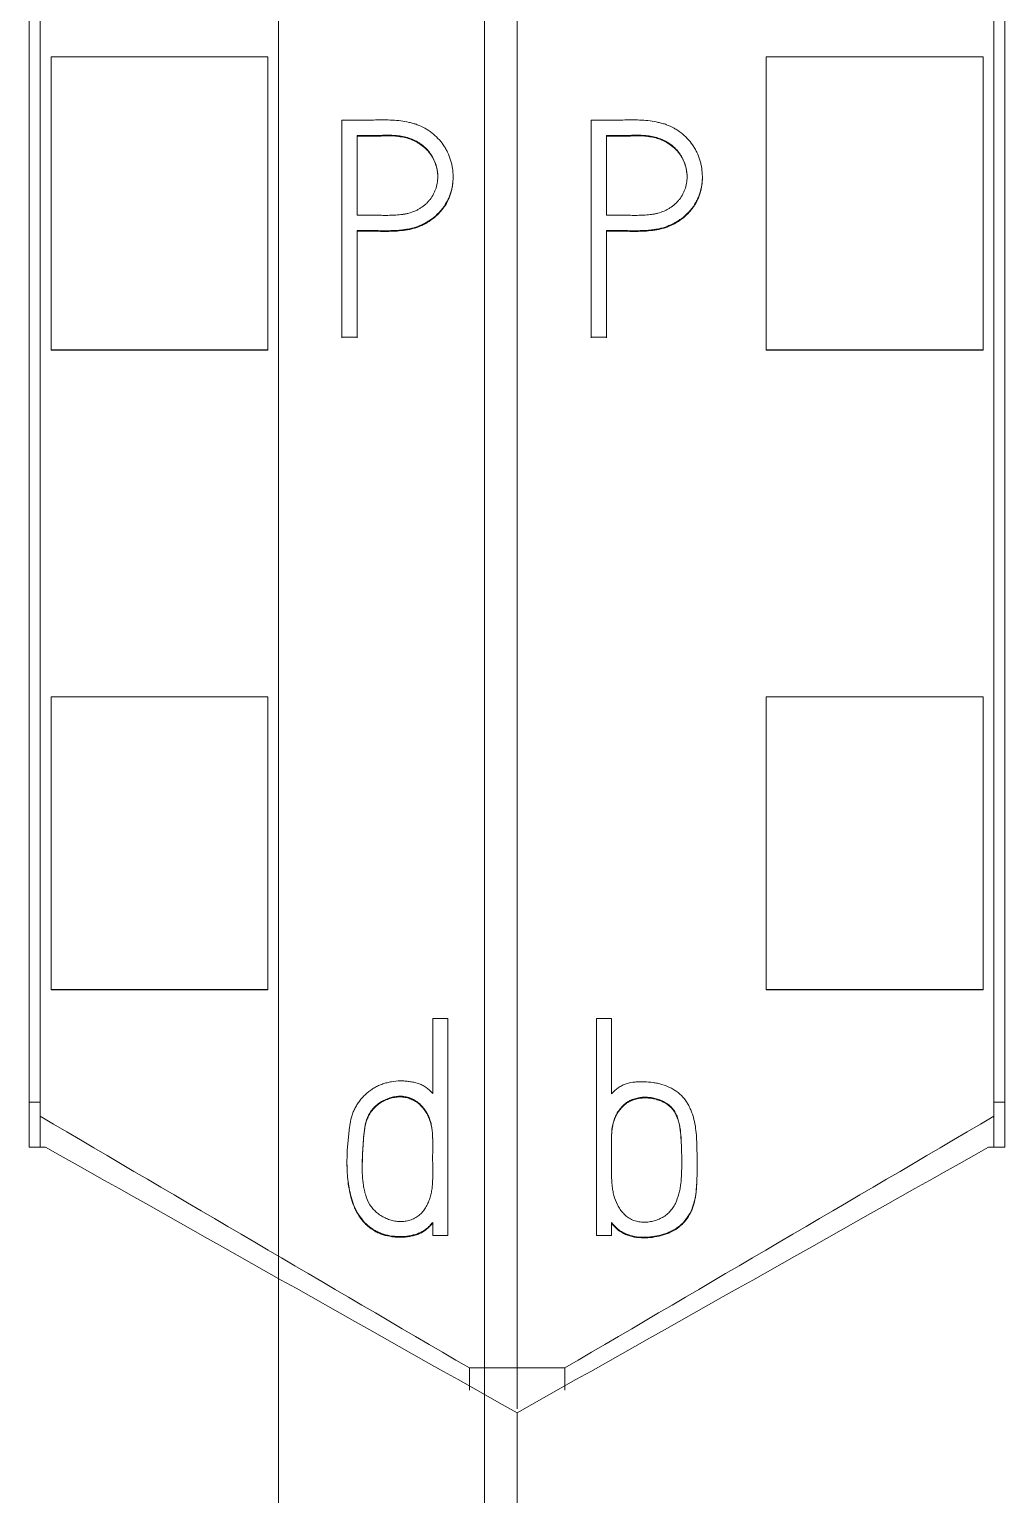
# Model space of a CAD drawing. Header units: millimetres. Extents: x 4137 to 6698, y 1400 to 3585.
# Drawn here: x 5315.75 to 5324.75, y 3245.87 to 3259.39 of the extents above; entities that cross this region are included whole.
import ezdxf

# ---------------------------------------------------------------- set-up
doc = ezdxf.new("R2010")
doc.units = ezdxf.units.MM
doc.layers.add('000-PI-Oprema', color=30, linetype='Continuous', lineweight=5)

msp = doc.modelspace()

# ---------------------------------------------------------------- linework, layer by layer
at = {"layer": '000-PI-Oprema', "color": 0, "linetype": 'ByBlock', "lineweight": 0}
for p, q in [((5320.248, 3360.459), (5320.248, 3247.041)), ((5320.248, 3360.459), (5320.248, 3247.041)), ((5315.848, 3249.363), (5315.848, 3358.178)), ((5324.648, 3358.178), (5324.648, 3249.363)), ((5318.048, 3293.528), (5318.048, 3229.573)), ((5319.948, 3293.528), (5319.948, 3229.573)), ((5315.948, 3256.433), (5315.948, 3259.134)), ((5315.948, 3259.134), (5317.948, 3259.134)), ((5317.948, 3256.433), (5317.948, 3259.134)), ((5322.548, 3256.433), (5322.548, 3259.134)), ((5324.548, 3259.134), (5322.548, 3259.134)), ((5324.548, 3256.433), (5324.548, 3259.134)), ((5318.632, 3258.551), (5318.632, 3256.549)), ((5320.932, 3258.551), (5320.932, 3256.549)), ((5318.773, 3257.673), (5318.773, 3258.409)), ((5321.073, 3257.673), (5321.073, 3258.409)), ((5319.658, 3258.022), (5319.658, 3258.028)), ((5321.958, 3258.022), (5321.958, 3258.028)), ((5318.773, 3256.549), (5318.773, 3257.532)), ((5321.073, 3256.549), (5321.073, 3257.532)), ((5318.632, 3256.549), (5318.773, 3256.549)), ((5318.632, 3256.549), (5318.632, 3256.543)), ((5318.773, 3256.549), (5318.773, 3256.543)), ((5320.932, 3256.549), (5321.073, 3256.549)), ((5320.932, 3256.549), (5320.932, 3256.543)), ((5321.073, 3256.549), (5321.073, 3256.543)), ((5315.948, 3256.428), (5315.948, 3256.433)), ((5315.948, 3256.433), (5317.948, 3256.433)), ((5315.948, 3256.428), (5317.948, 3256.428)), ((5317.948, 3256.428), (5317.948, 3256.433)), ((5322.548, 3256.428), (5322.548, 3256.433)), ((5324.548, 3256.433), (5322.548, 3256.433)), ((5324.548, 3256.428), (5322.548, 3256.428)), ((5324.548, 3256.428), (5324.548, 3256.433)), ((5315.948, 3250.531), (5315.948, 3253.232)), ((5315.948, 3253.232), (5317.948, 3253.232)), ((5317.948, 3250.531), (5317.948, 3253.232)), ((5322.548, 3250.531), (5322.548, 3253.232)), ((5324.548, 3253.232), (5322.548, 3253.232)), ((5324.548, 3250.531), (5324.548, 3253.232)), ((5315.948, 3250.528), (5315.948, 3250.531)), ((5315.948, 3250.531), (5317.948, 3250.531)), ((5315.948, 3250.528), (5317.948, 3250.528)), ((5317.948, 3250.528), (5317.948, 3250.531)), ((5322.548, 3250.528), (5322.548, 3250.531)), ((5324.548, 3250.531), (5322.548, 3250.531)), ((5324.548, 3250.528), (5322.548, 3250.528)), ((5324.548, 3250.528), (5324.548, 3250.531)), ((5319.47, 3250.264), (5319.47, 3249.572)), ((5319.611, 3250.264), (5319.47, 3250.264)), ((5319.611, 3248.264), (5319.611, 3250.264)), ((5320.981, 3248.264), (5320.981, 3250.264)), ((5320.981, 3250.264), (5321.119, 3250.264)), ((5321.119, 3250.264), (5321.119, 3249.569)), ((5315.748, 3249.492), (5315.848, 3249.492)), ((5324.748, 3249.492), (5324.648, 3249.492)), ((5315.848, 3249.078), (5315.848, 3249.363)), ((5324.648, 3249.363), (5324.648, 3249.078)), ((5315.748, 3249.078), (5315.898, 3249.078)), ((5324.598, 3249.078), (5324.748, 3249.078)), ((5318.679, 3248.941), (5318.679, 3248.931)), ((5321.909, 3248.889), (5321.909, 3248.895)), ((5319.47, 3248.383), (5319.47, 3248.264)), ((5321.119, 3248.383), (5321.119, 3248.264)), ((5319.47, 3248.264), (5319.611, 3248.264)), ((5321.119, 3248.264), (5320.981, 3248.264)), ((5319.808, 3247.041), (5319.808, 3246.837)), ((5320.248, 3247.041), (5319.808, 3247.041)), ((5320.248, 3247.041), (5320.248, 3246.664)), ((5320.248, 3247.041), (5320.248, 3246.671)), ((5320.688, 3247.041), (5320.248, 3247.041)), ((5320.688, 3246.837), (5320.688, 3247.041))]:
    msp.add_line(p, q, dxfattribs=at)
for points, knots in [([(5315.748, 3249.078), (5315.748, 3252.418), (5315.748, 3260.383), (5315.748, 3273.023), (5315.748, 3288.509), (5315.748, 3302.803), (5315.748, 3317.013), (5315.748, 3331.58), (5315.748, 3345.75), (5315.748, 3355.32), (5315.748, 3358.364)], [0, 0, 0, 0, 0.091483, 0.21812, 0.346206, 0.515858, 0.610111, 0.736264, 0.916066, 1, 1, 1, 1]), ([(5324.748, 3358.364), (5324.748, 3355.32), (5324.748, 3345.75), (5324.748, 3331.58), (5324.748, 3317.013), (5324.748, 3302.803), (5324.748, 3288.509), (5324.748, 3273.023), (5324.748, 3260.383), (5324.748, 3252.418), (5324.748, 3249.078)], [0, 0, 0, 0, 0.083934, 0.263736, 0.389889, 0.484142, 0.653794, 0.78188, 0.908517, 1, 1, 1, 1]), ([(5318.773, 3257.532), (5318.825, 3257.532), (5318.877, 3257.532), (5318.98, 3257.531), (5319.032, 3257.53), (5319.109, 3257.532), (5319.135, 3257.533), (5319.174, 3257.536), (5319.187, 3257.538), (5319.212, 3257.541), (5319.225, 3257.543), (5319.263, 3257.55), (5319.289, 3257.556), (5319.338, 3257.572), (5319.362, 3257.582), (5319.397, 3257.599), (5319.408, 3257.605), (5319.43, 3257.619), (5319.441, 3257.626), (5319.473, 3257.648), (5319.493, 3257.664), (5319.521, 3257.691), (5319.53, 3257.7), (5319.548, 3257.719), (5319.556, 3257.729), (5319.579, 3257.76), (5319.593, 3257.782), (5319.611, 3257.816), (5319.616, 3257.828), (5319.626, 3257.852), (5319.631, 3257.864), (5319.643, 3257.901), (5319.649, 3257.926), (5319.654, 3257.965), (5319.656, 3257.978), (5319.658, 3258.004), (5319.658, 3258.017), (5319.658, 3258.056), (5319.656, 3258.081), (5319.65, 3258.12), (5319.648, 3258.132), (5319.642, 3258.158), (5319.639, 3258.17), (5319.627, 3258.207), (5319.618, 3258.231), (5319.601, 3258.266), (5319.595, 3258.278), (5319.582, 3258.3), (5319.575, 3258.311), (5319.553, 3258.343), (5319.536, 3258.363), (5319.501, 3258.4), (5319.482, 3258.418), (5319.451, 3258.442), (5319.44, 3258.449), (5319.419, 3258.464), (5319.408, 3258.47), (5319.374, 3258.489), (5319.35, 3258.5), (5319.314, 3258.513), (5319.301, 3258.517), (5319.276, 3258.524), (5319.264, 3258.527), (5319.201, 3258.542), (5319.15, 3258.547), (5319.072, 3258.552), (5319.046, 3258.552), (5318.995, 3258.553), (5318.943, 3258.552), (5318.891, 3258.551), (5318.839, 3258.55), (5318.762, 3258.55), (5318.684, 3258.551), (5318.632, 3258.551)], [0, 0, 0, 0, 0.0625, 0.0625, 0.125, 0.125, 0.15625, 0.15625, 0.171875, 0.171875, 0.1875, 0.1875, 0.21875, 0.21875, 0.25, 0.25, 0.265625, 0.265625, 0.28125, 0.28125, 0.3125, 0.3125, 0.328125, 0.328125, 0.34375, 0.34375, 0.375, 0.375, 0.390625, 0.390625, 0.40625, 0.40625, 0.4375, 0.4375, 0.453125, 0.453125, 0.46875, 0.46875, 0.5, 0.5, 0.515625, 0.515625, 0.53125, 0.53125, 0.5625, 0.5625, 0.578125, 0.578125, 0.59375, 0.59375, 0.625, 0.625, 0.65625, 0.65625, 0.671875, 0.671875, 0.6875, 0.6875, 0.71875, 0.71875, 0.734375, 0.734375, 0.75, 0.75, 0.8125, 0.8125, 0.84375, 0.84375, 0.875, 0.90625, 0.90625, 0.9375, 1, 1, 1, 1]), ([(5321.073, 3257.532), (5321.125, 3257.532), (5321.177, 3257.532), (5321.28, 3257.531), (5321.332, 3257.53), (5321.409, 3257.532), (5321.435, 3257.533), (5321.474, 3257.536), (5321.487, 3257.538), (5321.512, 3257.541), (5321.525, 3257.543), (5321.563, 3257.55), (5321.589, 3257.556), (5321.638, 3257.572), (5321.662, 3257.582), (5321.697, 3257.599), (5321.708, 3257.605), (5321.73, 3257.619), (5321.741, 3257.626), (5321.773, 3257.648), (5321.793, 3257.664), (5321.821, 3257.691), (5321.83, 3257.7), (5321.848, 3257.719), (5321.856, 3257.729), (5321.879, 3257.76), (5321.893, 3257.782), (5321.911, 3257.816), (5321.916, 3257.828), (5321.926, 3257.852), (5321.931, 3257.864), (5321.943, 3257.901), (5321.949, 3257.926), (5321.954, 3257.965), (5321.956, 3257.978), (5321.958, 3258.004), (5321.958, 3258.017), (5321.958, 3258.056), (5321.956, 3258.081), (5321.95, 3258.12), (5321.948, 3258.132), (5321.942, 3258.158), (5321.939, 3258.17), (5321.927, 3258.207), (5321.918, 3258.231), (5321.901, 3258.266), (5321.895, 3258.278), (5321.882, 3258.3), (5321.875, 3258.311), (5321.853, 3258.343), (5321.836, 3258.363), (5321.801, 3258.4), (5321.782, 3258.418), (5321.751, 3258.442), (5321.74, 3258.449), (5321.719, 3258.464), (5321.708, 3258.47), (5321.674, 3258.489), (5321.65, 3258.5), (5321.614, 3258.513), (5321.601, 3258.517), (5321.576, 3258.524), (5321.564, 3258.527), (5321.501, 3258.542), (5321.45, 3258.547), (5321.372, 3258.552), (5321.346, 3258.552), (5321.295, 3258.553), (5321.243, 3258.552), (5321.191, 3258.551), (5321.139, 3258.55), (5321.062, 3258.55), (5320.984, 3258.551), (5320.932, 3258.551)], [0, 0, 0, 0, 0.0625, 0.0625, 0.125, 0.125, 0.15625, 0.15625, 0.171875, 0.171875, 0.1875, 0.1875, 0.21875, 0.21875, 0.25, 0.25, 0.265625, 0.265625, 0.28125, 0.28125, 0.3125, 0.3125, 0.328125, 0.328125, 0.34375, 0.34375, 0.375, 0.375, 0.390625, 0.390625, 0.40625, 0.40625, 0.4375, 0.4375, 0.453125, 0.453125, 0.46875, 0.46875, 0.5, 0.5, 0.515625, 0.515625, 0.53125, 0.53125, 0.5625, 0.5625, 0.578125, 0.578125, 0.59375, 0.59375, 0.625, 0.625, 0.65625, 0.65625, 0.671875, 0.671875, 0.6875, 0.6875, 0.71875, 0.71875, 0.734375, 0.734375, 0.75, 0.75, 0.8125, 0.8125, 0.84375, 0.84375, 0.875, 0.90625, 0.90625, 0.9375, 1, 1, 1, 1]), ([(5318.773, 3258.409), (5318.812, 3258.41), (5318.851, 3258.409), (5318.909, 3258.409), (5318.928, 3258.409), (5318.967, 3258.41), (5318.986, 3258.41), (5319.045, 3258.411), (5319.083, 3258.412), (5319.141, 3258.408), (5319.16, 3258.406), (5319.199, 3258.4), (5319.218, 3258.395), (5319.247, 3258.387), (5319.256, 3258.383), (5319.275, 3258.376), (5319.284, 3258.373), (5319.311, 3258.36), (5319.328, 3258.351), (5319.354, 3258.335), (5319.362, 3258.329), (5319.378, 3258.317), (5319.385, 3258.311), (5319.408, 3258.291), (5319.422, 3258.277), (5319.441, 3258.254), (5319.446, 3258.246), (5319.458, 3258.23), (5319.463, 3258.221), (5319.478, 3258.195), (5319.486, 3258.177), (5319.497, 3258.149), (5319.5, 3258.14), (5319.505, 3258.121), (5319.508, 3258.111), (5319.514, 3258.082), (5319.516, 3258.062), (5319.517, 3258.032), (5319.517, 3258.022), (5319.516, 3258.002), (5319.515, 3257.992), (5319.511, 3257.963), (5319.507, 3257.943), (5319.498, 3257.915), (5319.495, 3257.906), (5319.487, 3257.888), (5319.483, 3257.878), (5319.469, 3257.852), (5319.458, 3257.835), (5319.44, 3257.812), (5319.433, 3257.804), (5319.42, 3257.79), (5319.413, 3257.782), (5319.39, 3257.762), (5319.374, 3257.751), (5319.349, 3257.735), (5319.341, 3257.73), (5319.323, 3257.72), (5319.314, 3257.716), (5319.286, 3257.704), (5319.268, 3257.698), (5319.239, 3257.69), (5319.229, 3257.688), (5319.21, 3257.684), (5319.2, 3257.682), (5319.17, 3257.678), (5319.15, 3257.676), (5319.111, 3257.674), (5319.091, 3257.673), (5319.051, 3257.672), (5319.011, 3257.672), (5318.972, 3257.673), (5318.932, 3257.673), (5318.912, 3257.673), (5318.853, 3257.673), (5318.813, 3257.673), (5318.773, 3257.673)], [0, 0, 0, 0, 0.0625, 0.0625, 0.09375, 0.09375, 0.125, 0.125, 0.1875, 0.1875, 0.21875, 0.21875, 0.25, 0.25, 0.265625, 0.265625, 0.28125, 0.28125, 0.3125, 0.3125, 0.328125, 0.328125, 0.34375, 0.34375, 0.375, 0.375, 0.390625, 0.390625, 0.40625, 0.40625, 0.4375, 0.4375, 0.453125, 0.453125, 0.46875, 0.46875, 0.5, 0.5, 0.515625, 0.515625, 0.53125, 0.53125, 0.5625, 0.5625, 0.578125, 0.578125, 0.59375, 0.59375, 0.625, 0.625, 0.640625, 0.640625, 0.65625, 0.65625, 0.6875, 0.6875, 0.703125, 0.703125, 0.71875, 0.71875, 0.75, 0.75, 0.765625, 0.765625, 0.78125, 0.78125, 0.8125, 0.8125, 0.84375, 0.84375, 0.875, 0.90625, 0.90625, 0.9375, 0.9375, 1, 1, 1, 1]), ([(5321.073, 3258.409), (5321.112, 3258.41), (5321.151, 3258.409), (5321.209, 3258.409), (5321.228, 3258.409), (5321.267, 3258.41), (5321.286, 3258.41), (5321.345, 3258.411), (5321.383, 3258.412), (5321.441, 3258.408), (5321.46, 3258.406), (5321.499, 3258.4), (5321.518, 3258.395), (5321.547, 3258.387), (5321.556, 3258.383), (5321.575, 3258.376), (5321.584, 3258.373), (5321.611, 3258.36), (5321.628, 3258.351), (5321.654, 3258.335), (5321.662, 3258.329), (5321.678, 3258.317), (5321.685, 3258.311), (5321.708, 3258.291), (5321.722, 3258.277), (5321.741, 3258.254), (5321.746, 3258.246), (5321.758, 3258.23), (5321.763, 3258.221), (5321.778, 3258.195), (5321.786, 3258.177), (5321.797, 3258.149), (5321.8, 3258.14), (5321.805, 3258.121), (5321.808, 3258.111), (5321.814, 3258.082), (5321.816, 3258.062), (5321.817, 3258.032), (5321.817, 3258.022), (5321.816, 3258.002), (5321.815, 3257.992), (5321.811, 3257.963), (5321.807, 3257.943), (5321.798, 3257.915), (5321.795, 3257.906), (5321.787, 3257.888), (5321.783, 3257.878), (5321.769, 3257.852), (5321.758, 3257.835), (5321.74, 3257.812), (5321.733, 3257.804), (5321.72, 3257.79), (5321.713, 3257.782), (5321.69, 3257.762), (5321.674, 3257.751), (5321.649, 3257.735), (5321.641, 3257.73), (5321.623, 3257.72), (5321.614, 3257.716), (5321.586, 3257.704), (5321.568, 3257.698), (5321.539, 3257.69), (5321.529, 3257.688), (5321.51, 3257.684), (5321.5, 3257.682), (5321.47, 3257.678), (5321.45, 3257.676), (5321.411, 3257.674), (5321.391, 3257.673), (5321.351, 3257.672), (5321.311, 3257.672), (5321.272, 3257.673), (5321.232, 3257.673), (5321.212, 3257.673), (5321.153, 3257.673), (5321.113, 3257.673), (5321.073, 3257.673)], [0, 0, 0, 0, 0.0625, 0.0625, 0.09375, 0.09375, 0.125, 0.125, 0.1875, 0.1875, 0.21875, 0.21875, 0.25, 0.25, 0.265625, 0.265625, 0.28125, 0.28125, 0.3125, 0.3125, 0.328125, 0.328125, 0.34375, 0.34375, 0.375, 0.375, 0.390625, 0.390625, 0.40625, 0.40625, 0.4375, 0.4375, 0.453125, 0.453125, 0.46875, 0.46875, 0.5, 0.5, 0.515625, 0.515625, 0.53125, 0.53125, 0.5625, 0.5625, 0.578125, 0.578125, 0.59375, 0.59375, 0.625, 0.625, 0.640625, 0.640625, 0.65625, 0.65625, 0.6875, 0.6875, 0.703125, 0.703125, 0.71875, 0.71875, 0.75, 0.75, 0.765625, 0.765625, 0.78125, 0.78125, 0.8125, 0.8125, 0.84375, 0.84375, 0.875, 0.90625, 0.90625, 0.9375, 0.9375, 1, 1, 1, 1]), ([(5319.517, 3258.022), (5319.517, 3258.026), (5319.517, 3258.029), (5319.517, 3258.042), (5319.516, 3258.052), (5319.514, 3258.071), (5319.512, 3258.081), (5319.507, 3258.11), (5319.502, 3258.129), (5319.492, 3258.157), (5319.488, 3258.167), (5319.48, 3258.185), (5319.466, 3258.211), (5319.45, 3258.236), (5319.431, 3258.259), (5319.425, 3258.267), (5319.411, 3258.281), (5319.404, 3258.288), (5319.382, 3258.308), (5319.366, 3258.32), (5319.341, 3258.336), (5319.333, 3258.342), (5319.315, 3258.351), (5319.307, 3258.356), (5319.28, 3258.369), (5319.261, 3258.376), (5319.224, 3258.388), (5319.204, 3258.392), (5319.165, 3258.399), (5319.146, 3258.401), (5319.087, 3258.406), (5319.048, 3258.405), (5318.989, 3258.404), (5318.969, 3258.403), (5318.93, 3258.403), (5318.911, 3258.402), (5318.852, 3258.403), (5318.813, 3258.403), (5318.773, 3258.403)], [0, 0, 0, 0, 0.009533, 0.009533, 0.040485, 0.040485, 0.071437, 0.071437, 0.133342, 0.133342, 0.164294, 0.164294, 0.195246, 0.25715, 0.25715, 0.288102, 0.288102, 0.319054, 0.319054, 0.380958, 0.380958, 0.41191, 0.41191, 0.442862, 0.442862, 0.504767, 0.504767, 0.566671, 0.566671, 0.628575, 0.628575, 0.752383, 0.752383, 0.814287, 0.814287, 0.876192, 0.876192, 1, 1, 1, 1]), ([(5321.817, 3258.022), (5321.817, 3258.026), (5321.817, 3258.029), (5321.817, 3258.042), (5321.816, 3258.052), (5321.814, 3258.071), (5321.812, 3258.081), (5321.807, 3258.11), (5321.802, 3258.129), (5321.792, 3258.157), (5321.788, 3258.167), (5321.78, 3258.185), (5321.766, 3258.211), (5321.75, 3258.236), (5321.731, 3258.259), (5321.725, 3258.267), (5321.711, 3258.281), (5321.704, 3258.288), (5321.682, 3258.308), (5321.666, 3258.32), (5321.641, 3258.336), (5321.633, 3258.342), (5321.615, 3258.351), (5321.607, 3258.356), (5321.58, 3258.369), (5321.561, 3258.376), (5321.524, 3258.388), (5321.504, 3258.392), (5321.465, 3258.399), (5321.446, 3258.401), (5321.387, 3258.406), (5321.348, 3258.405), (5321.289, 3258.404), (5321.269, 3258.403), (5321.23, 3258.403), (5321.211, 3258.402), (5321.152, 3258.403), (5321.113, 3258.403), (5321.073, 3258.403)], [0, 0, 0, 0, 0.009533, 0.009533, 0.040485, 0.040485, 0.071437, 0.071437, 0.133342, 0.133342, 0.164294, 0.164294, 0.195246, 0.25715, 0.25715, 0.288102, 0.288102, 0.319054, 0.319054, 0.380958, 0.380958, 0.41191, 0.41191, 0.442862, 0.442862, 0.504767, 0.504767, 0.566671, 0.566671, 0.628575, 0.628575, 0.752383, 0.752383, 0.814287, 0.814287, 0.876192, 0.876192, 1, 1, 1, 1]), ([(5319.658, 3258.023), (5319.658, 3257.997), (5319.657, 3257.972), (5319.651, 3257.935), (5319.648, 3257.922), (5319.643, 3257.897), (5319.639, 3257.884), (5319.627, 3257.847), (5319.617, 3257.823), (5319.594, 3257.777), (5319.58, 3257.755), (5319.557, 3257.724), (5319.548, 3257.714), (5319.531, 3257.695), (5319.522, 3257.685), (5319.494, 3257.659), (5319.474, 3257.642), (5319.442, 3257.62), (5319.431, 3257.613), (5319.409, 3257.6), (5319.397, 3257.593), (5319.363, 3257.576), (5319.339, 3257.566), (5319.302, 3257.554), (5319.289, 3257.551), (5319.264, 3257.544), (5319.251, 3257.542), (5319.188, 3257.53), (5319.136, 3257.526), (5319.033, 3257.524), (5318.981, 3257.525), (5318.877, 3257.526), (5318.825, 3257.525), (5318.773, 3257.525)], [0, 0, 0, 0, 0.065202, 0.065202, 0.098588, 0.098588, 0.131973, 0.131973, 0.198745, 0.198745, 0.265516, 0.265516, 0.298902, 0.298902, 0.332287, 0.332287, 0.399059, 0.399059, 0.432444, 0.432444, 0.46583, 0.46583, 0.532601, 0.532601, 0.565987, 0.565987, 0.599372, 0.599372, 0.732915, 0.732915, 0.866457, 0.866457, 1, 1, 1, 1]), ([(5321.958, 3258.023), (5321.958, 3257.997), (5321.957, 3257.972), (5321.951, 3257.935), (5321.948, 3257.922), (5321.943, 3257.897), (5321.939, 3257.884), (5321.927, 3257.847), (5321.917, 3257.823), (5321.894, 3257.777), (5321.88, 3257.755), (5321.857, 3257.724), (5321.848, 3257.714), (5321.831, 3257.695), (5321.822, 3257.685), (5321.794, 3257.659), (5321.774, 3257.642), (5321.742, 3257.62), (5321.731, 3257.613), (5321.709, 3257.6), (5321.697, 3257.593), (5321.663, 3257.576), (5321.639, 3257.566), (5321.602, 3257.554), (5321.589, 3257.551), (5321.564, 3257.544), (5321.551, 3257.542), (5321.488, 3257.53), (5321.436, 3257.526), (5321.333, 3257.524), (5321.281, 3257.525), (5321.177, 3257.526), (5321.125, 3257.525), (5321.073, 3257.525)], [0, 0, 0, 0, 0.065202, 0.065202, 0.098588, 0.098588, 0.131973, 0.131973, 0.198745, 0.198745, 0.265516, 0.265516, 0.298902, 0.298902, 0.332287, 0.332287, 0.399059, 0.399059, 0.432444, 0.432444, 0.46583, 0.46583, 0.532601, 0.532601, 0.565987, 0.565987, 0.599372, 0.599372, 0.732915, 0.732915, 0.866457, 0.866457, 1, 1, 1, 1]), ([(5319.47, 3249.572), (5319.451, 3249.593), (5319.432, 3249.613), (5319.404, 3249.633), (5319.398, 3249.637), (5319.386, 3249.644), (5319.38, 3249.648), (5319.361, 3249.657), (5319.348, 3249.662), (5319.322, 3249.67), (5319.309, 3249.674), (5319.282, 3249.679), (5319.268, 3249.681), (5319.24, 3249.685), (5319.227, 3249.687), (5319.199, 3249.689), (5319.186, 3249.689), (5319.144, 3249.689), (5319.117, 3249.686), (5319.076, 3249.679), (5319.062, 3249.676), (5319.035, 3249.669), (5319.022, 3249.665), (5318.996, 3249.656), (5318.983, 3249.651), (5318.958, 3249.64), (5318.946, 3249.633), (5318.921, 3249.619), (5318.91, 3249.612), (5318.887, 3249.596), (5318.865, 3249.579), (5318.845, 3249.56), (5318.826, 3249.54), (5318.816, 3249.53), (5318.799, 3249.508), (5318.79, 3249.497), (5318.775, 3249.474), (5318.767, 3249.462), (5318.754, 3249.438), (5318.747, 3249.426), (5318.736, 3249.4), (5318.731, 3249.387), (5318.718, 3249.348), (5318.711, 3249.321), (5318.705, 3249.28), (5318.703, 3249.267), (5318.7, 3249.239), (5318.699, 3249.226), (5318.696, 3249.198), (5318.695, 3249.185), (5318.691, 3249.157), (5318.69, 3249.144), (5318.687, 3249.116), (5318.686, 3249.103), (5318.683, 3249.075), (5318.682, 3249.062), (5318.681, 3249.034), (5318.68, 3249.02), (5318.68, 3248.993), (5318.679, 3248.979), (5318.679, 3248.938), (5318.679, 3248.911), (5318.681, 3248.856), (5318.682, 3248.829), (5318.688, 3248.774), (5318.691, 3248.747), (5318.7, 3248.693), (5318.705, 3248.666), (5318.725, 3248.585), (5318.744, 3248.533), (5318.783, 3248.46), (5318.798, 3248.437), (5318.831, 3248.394), (5318.85, 3248.374), (5318.882, 3248.347), (5318.893, 3248.338), (5318.916, 3248.322), (5318.927, 3248.315), (5318.951, 3248.302), (5318.963, 3248.295), (5318.989, 3248.285), (5319.002, 3248.28), (5319.041, 3248.267), (5319.068, 3248.262), (5319.123, 3248.254), (5319.15, 3248.252), (5319.192, 3248.253), (5319.206, 3248.254), (5319.233, 3248.256), (5319.247, 3248.258), (5319.274, 3248.264), (5319.287, 3248.267), (5319.314, 3248.274), (5319.327, 3248.278), (5319.353, 3248.288), (5319.365, 3248.294), (5319.389, 3248.308), (5319.4, 3248.316), (5319.422, 3248.333), (5319.432, 3248.343), (5319.452, 3248.362), (5319.461, 3248.373), (5319.47, 3248.383)], [0, 0, 0, 0, 0.03125, 0.03125, 0.039062, 0.039062, 0.046875, 0.046875, 0.0625, 0.0625, 0.078125, 0.078125, 0.09375, 0.09375, 0.109375, 0.109375, 0.125, 0.125, 0.15625, 0.15625, 0.171875, 0.171875, 0.1875, 0.1875, 0.203125, 0.203125, 0.21875, 0.21875, 0.234375, 0.234375, 0.25, 0.265625, 0.265625, 0.28125, 0.28125, 0.296875, 0.296875, 0.3125, 0.3125, 0.328125, 0.328125, 0.34375, 0.34375, 0.375, 0.375, 0.390625, 0.390625, 0.40625, 0.40625, 0.421875, 0.421875, 0.4375, 0.4375, 0.453125, 0.453125, 0.46875, 0.46875, 0.484375, 0.484375, 0.5, 0.5, 0.53125, 0.53125, 0.5625, 0.5625, 0.59375, 0.59375, 0.625, 0.625, 0.6875, 0.6875, 0.71875, 0.71875, 0.75, 0.75, 0.765625, 0.765625, 0.78125, 0.78125, 0.796875, 0.796875, 0.8125, 0.8125, 0.84375, 0.84375, 0.875, 0.875, 0.890625, 0.890625, 0.90625, 0.90625, 0.921875, 0.921875, 0.9375, 0.9375, 0.953125, 0.953125, 0.96875, 0.96875, 0.984375, 0.984375, 1, 1, 1, 1]), ([(5321.119, 3249.569), (5321.138, 3249.59), (5321.159, 3249.609), (5321.193, 3249.633), (5321.204, 3249.64), (5321.223, 3249.65), (5321.23, 3249.653), (5321.243, 3249.658), (5321.249, 3249.66), (5321.282, 3249.671), (5321.309, 3249.676), (5321.351, 3249.68), (5321.365, 3249.68), (5321.393, 3249.681), (5321.407, 3249.681), (5321.449, 3249.68), (5321.476, 3249.678), (5321.517, 3249.672), (5321.531, 3249.67), (5321.559, 3249.664), (5321.572, 3249.661), (5321.612, 3249.649), (5321.638, 3249.639), (5321.675, 3249.62), (5321.688, 3249.613), (5321.711, 3249.597), (5321.723, 3249.589), (5321.755, 3249.564), (5321.775, 3249.544), (5321.801, 3249.511), (5321.809, 3249.5), (5321.824, 3249.476), (5321.838, 3249.452), (5321.849, 3249.426), (5321.86, 3249.4), (5321.865, 3249.387), (5321.878, 3249.347), (5321.884, 3249.32), (5321.895, 3249.265), (5321.898, 3249.238), (5321.904, 3249.182), (5321.905, 3249.154), (5321.907, 3249.099), (5321.908, 3249.071), (5321.909, 3249.015), (5321.909, 3248.987), (5321.91, 3248.903), (5321.91, 3248.847), (5321.907, 3248.763), (5321.906, 3248.735), (5321.902, 3248.68), (5321.899, 3248.652), (5321.892, 3248.611), (5321.889, 3248.597), (5321.883, 3248.57), (5321.879, 3248.556), (5321.866, 3248.516), (5321.855, 3248.49), (5321.835, 3248.453), (5321.827, 3248.441), (5321.811, 3248.418), (5321.803, 3248.407), (5321.775, 3248.375), (5321.755, 3248.356), (5321.721, 3248.331), (5321.709, 3248.324), (5321.685, 3248.309), (5321.672, 3248.303), (5321.647, 3248.291), (5321.634, 3248.286), (5321.607, 3248.276), (5321.594, 3248.272), (5321.553, 3248.261), (5321.526, 3248.256), (5321.47, 3248.249), (5321.442, 3248.247), (5321.386, 3248.247), (5321.358, 3248.25), (5321.317, 3248.257), (5321.303, 3248.26), (5321.276, 3248.269), (5321.263, 3248.274), (5321.237, 3248.285), (5321.225, 3248.292), (5321.207, 3248.302), (5321.201, 3248.306), (5321.189, 3248.314), (5321.183, 3248.318), (5321.156, 3248.34), (5321.136, 3248.361), (5321.119, 3248.383)], [0, 0, 0, 0, 0.03125, 0.03125, 0.046875, 0.046875, 0.054688, 0.054688, 0.0625, 0.0625, 0.09375, 0.09375, 0.109375, 0.109375, 0.125, 0.125, 0.15625, 0.15625, 0.171875, 0.171875, 0.1875, 0.1875, 0.21875, 0.21875, 0.234375, 0.234375, 0.25, 0.25, 0.28125, 0.28125, 0.296875, 0.296875, 0.3125, 0.328125, 0.328125, 0.34375, 0.34375, 0.375, 0.375, 0.40625, 0.40625, 0.4375, 0.4375, 0.46875, 0.46875, 0.5, 0.5, 0.5625, 0.5625, 0.59375, 0.59375, 0.625, 0.625, 0.640625, 0.640625, 0.65625, 0.65625, 0.6875, 0.6875, 0.703125, 0.703125, 0.71875, 0.71875, 0.75, 0.75, 0.765625, 0.765625, 0.78125, 0.78125, 0.796875, 0.796875, 0.8125, 0.8125, 0.84375, 0.84375, 0.875, 0.875, 0.90625, 0.90625, 0.921875, 0.921875, 0.9375, 0.9375, 0.953125, 0.953125, 0.960938, 0.960938, 0.96875, 0.96875, 1, 1, 1, 1]), ([(5319.416, 3249.393), (5319.431, 3249.365), (5319.443, 3249.336), (5319.456, 3249.291), (5319.459, 3249.276), (5319.464, 3249.244), (5319.466, 3249.229), (5319.468, 3249.197), (5319.469, 3249.182), (5319.47, 3249.15), (5319.471, 3249.103), (5319.47, 3249.056), (5319.469, 3248.962), (5319.47, 3248.899), (5319.47, 3248.805), (5319.47, 3248.774), (5319.467, 3248.727), (5319.466, 3248.712), (5319.461, 3248.681), (5319.456, 3248.65), (5319.448, 3248.62), (5319.438, 3248.59), (5319.432, 3248.575), (5319.42, 3248.547), (5319.412, 3248.533), (5319.396, 3248.506), (5319.387, 3248.493), (5319.366, 3248.469), (5319.355, 3248.459), (5319.337, 3248.444), (5319.33, 3248.439), (5319.317, 3248.43), (5319.31, 3248.426), (5319.29, 3248.415), (5319.275, 3248.409), (5319.253, 3248.402), (5319.245, 3248.4), (5319.23, 3248.396), (5319.222, 3248.395), (5319.199, 3248.392), (5319.183, 3248.391), (5319.151, 3248.392), (5319.136, 3248.394), (5319.105, 3248.399), (5319.09, 3248.403), (5319.059, 3248.413), (5319.045, 3248.419), (5319.017, 3248.432), (5319.003, 3248.44), (5318.977, 3248.457), (5318.964, 3248.466), (5318.94, 3248.487), (5318.929, 3248.498), (5318.909, 3248.521), (5318.899, 3248.534), (5318.874, 3248.574), (5318.862, 3248.603), (5318.847, 3248.648), (5318.843, 3248.663), (5318.836, 3248.694), (5318.833, 3248.709), (5318.826, 3248.755), (5318.823, 3248.786), (5318.82, 3248.848), (5318.819, 3248.879), (5318.82, 3248.942), (5318.821, 3248.973), (5318.823, 3249.035), (5318.825, 3249.066), (5318.829, 3249.129), (5318.832, 3249.16), (5318.838, 3249.222), (5318.842, 3249.253), (5318.851, 3249.299), (5318.855, 3249.314), (5318.865, 3249.344), (5318.871, 3249.358), (5318.885, 3249.386), (5318.894, 3249.4), (5318.908, 3249.419), (5318.912, 3249.425), (5318.923, 3249.437), (5318.928, 3249.443), (5318.945, 3249.459), (5318.957, 3249.47), (5318.982, 3249.489), (5318.995, 3249.497), (5319.037, 3249.52), (5319.066, 3249.531), (5319.104, 3249.54), (5319.112, 3249.542), (5319.128, 3249.544), (5319.136, 3249.545), (5319.159, 3249.548), (5319.175, 3249.548), (5319.198, 3249.546), (5319.206, 3249.545), (5319.222, 3249.542), (5319.23, 3249.541), (5319.252, 3249.534), (5319.267, 3249.529), (5319.288, 3249.519), (5319.295, 3249.515), (5319.309, 3249.507), (5319.329, 3249.494), (5319.347, 3249.479), (5319.364, 3249.463), (5319.369, 3249.457), (5319.38, 3249.445), (5319.385, 3249.439), (5319.399, 3249.42), (5319.408, 3249.407), (5319.416, 3249.393)], [0, 0, 0, 0, 0.03125, 0.03125, 0.046875, 0.046875, 0.0625, 0.0625, 0.078125, 0.078125, 0.09375, 0.125, 0.125, 0.1875, 0.1875, 0.21875, 0.21875, 0.234375, 0.234375, 0.25, 0.265625, 0.265625, 0.28125, 0.28125, 0.296875, 0.296875, 0.3125, 0.3125, 0.328125, 0.328125, 0.335938, 0.335938, 0.34375, 0.34375, 0.359375, 0.359375, 0.367188, 0.367188, 0.375, 0.375, 0.390625, 0.390625, 0.40625, 0.40625, 0.421875, 0.421875, 0.4375, 0.4375, 0.453125, 0.453125, 0.46875, 0.46875, 0.484375, 0.484375, 0.5, 0.5, 0.53125, 0.53125, 0.546875, 0.546875, 0.5625, 0.5625, 0.59375, 0.59375, 0.625, 0.625, 0.65625, 0.65625, 0.6875, 0.6875, 0.71875, 0.71875, 0.75, 0.75, 0.765625, 0.765625, 0.78125, 0.78125, 0.796875, 0.796875, 0.804688, 0.804688, 0.8125, 0.8125, 0.828125, 0.828125, 0.84375, 0.84375, 0.875, 0.875, 0.882813, 0.882813, 0.890625, 0.890625, 0.90625, 0.90625, 0.914063, 0.914063, 0.921875, 0.921875, 0.9375, 0.9375, 0.945313, 0.945313, 0.953125, 0.96875, 0.96875, 0.976563, 0.976563, 0.984375, 0.984375, 1, 1, 1, 1]), ([(5319.416, 3249.387), (5319.4, 3249.414), (5319.381, 3249.44), (5319.353, 3249.467), (5319.347, 3249.473), (5319.335, 3249.483), (5319.329, 3249.488), (5319.309, 3249.501), (5319.296, 3249.509), (5319.274, 3249.519), (5319.267, 3249.522), (5319.252, 3249.528), (5319.245, 3249.53), (5319.222, 3249.536), (5319.206, 3249.539), (5319.183, 3249.541), (5319.175, 3249.541), (5319.159, 3249.541), (5319.151, 3249.541), (5319.128, 3249.538), (5319.112, 3249.536), (5319.081, 3249.528), (5319.066, 3249.524), (5319.037, 3249.512), (5319.022, 3249.506), (5319.002, 3249.495), (5318.995, 3249.491), (5318.982, 3249.482), (5318.975, 3249.478), (5318.956, 3249.463), (5318.933, 3249.443), (5318.912, 3249.419), (5318.898, 3249.4), (5318.894, 3249.393), (5318.885, 3249.379), (5318.882, 3249.373), (5318.871, 3249.352), (5318.865, 3249.337), (5318.855, 3249.307), (5318.851, 3249.292), (5318.842, 3249.246), (5318.838, 3249.215), (5318.832, 3249.152), (5318.827, 3249.09), (5318.823, 3249.027), (5318.821, 3248.965), (5318.82, 3248.934), (5318.82, 3248.899), (5318.82, 3248.896), (5318.82, 3248.893)], [0, 0, 0, 0, 0.082662, 0.082662, 0.103327, 0.103327, 0.123993, 0.123993, 0.165323, 0.165323, 0.185989, 0.185989, 0.206654, 0.206654, 0.247985, 0.247985, 0.268651, 0.268651, 0.289316, 0.289316, 0.330647, 0.330647, 0.371978, 0.371978, 0.413309, 0.413309, 0.433974, 0.433974, 0.454639, 0.454639, 0.49597, 0.537301, 0.537301, 0.557967, 0.557967, 0.578632, 0.578632, 0.619963, 0.619963, 0.661294, 0.661294, 0.743955, 0.743955, 0.826617, 0.909279, 0.909279, 0.99194, 0.99194, 1, 1, 1, 1]), ([(5321.29, 3249.507), (5321.304, 3249.514), (5321.319, 3249.52), (5321.349, 3249.529), (5321.364, 3249.532), (5321.388, 3249.536), (5321.396, 3249.537), (5321.411, 3249.538), (5321.435, 3249.539), (5321.459, 3249.538), (5321.49, 3249.534), (5321.506, 3249.531), (5321.536, 3249.524), (5321.551, 3249.519), (5321.581, 3249.508), (5321.595, 3249.501), (5321.623, 3249.486), (5321.636, 3249.477), (5321.655, 3249.462), (5321.66, 3249.457), (5321.672, 3249.446), (5321.677, 3249.44), (5321.693, 3249.422), (5321.701, 3249.409), (5321.716, 3249.381), (5321.723, 3249.366), (5321.734, 3249.337), (5321.738, 3249.322), (5321.746, 3249.291), (5321.749, 3249.276), (5321.754, 3249.245), (5321.756, 3249.229), (5321.761, 3249.182), (5321.762, 3249.15), (5321.766, 3249.056), (5321.768, 3248.993), (5321.768, 3248.898), (5321.767, 3248.866), (5321.765, 3248.803), (5321.763, 3248.772), (5321.757, 3248.725), (5321.755, 3248.709), (5321.749, 3248.678), (5321.745, 3248.663), (5321.733, 3248.617), (5321.722, 3248.587), (5321.702, 3248.545), (5321.694, 3248.531), (5321.676, 3248.505), (5321.666, 3248.493), (5321.645, 3248.47), (5321.633, 3248.459), (5321.607, 3248.44), (5321.594, 3248.432), (5321.566, 3248.417), (5321.551, 3248.411), (5321.521, 3248.4), (5321.506, 3248.396), (5321.475, 3248.39), (5321.459, 3248.387), (5321.436, 3248.386), (5321.428, 3248.386), (5321.412, 3248.386), (5321.404, 3248.386), (5321.38, 3248.388), (5321.365, 3248.39), (5321.342, 3248.396), (5321.334, 3248.399), (5321.319, 3248.404), (5321.312, 3248.407), (5321.291, 3248.418), (5321.277, 3248.426), (5321.258, 3248.44), (5321.252, 3248.445), (5321.24, 3248.456), (5321.235, 3248.462), (5321.219, 3248.479), (5321.209, 3248.491), (5321.191, 3248.517), (5321.182, 3248.531), (5321.161, 3248.573), (5321.15, 3248.602), (5321.138, 3248.648), (5321.134, 3248.664), (5321.129, 3248.695), (5321.127, 3248.71), (5321.122, 3248.757), (5321.12, 3248.788), (5321.119, 3248.85), (5321.119, 3248.881), (5321.119, 3248.944), (5321.12, 3248.975), (5321.12, 3249.037), (5321.12, 3249.068), (5321.119, 3249.131), (5321.119, 3249.162), (5321.122, 3249.224), (5321.125, 3249.255), (5321.135, 3249.3), (5321.139, 3249.316), (5321.15, 3249.345), (5321.156, 3249.36), (5321.169, 3249.387), (5321.177, 3249.401), (5321.195, 3249.427), (5321.205, 3249.439), (5321.226, 3249.462), (5321.238, 3249.472), (5321.256, 3249.486), (5321.263, 3249.491), (5321.273, 3249.497), (5321.276, 3249.499), (5321.283, 3249.503), (5321.286, 3249.505), (5321.29, 3249.507)], [0, 0, 0, 0, 0.015625, 0.015625, 0.03125, 0.03125, 0.039063, 0.039063, 0.046875, 0.0625, 0.0625, 0.078125, 0.078125, 0.09375, 0.09375, 0.109375, 0.109375, 0.125, 0.125, 0.132813, 0.132813, 0.140625, 0.140625, 0.15625, 0.15625, 0.171875, 0.171875, 0.1875, 0.1875, 0.203125, 0.203125, 0.21875, 0.21875, 0.25, 0.25, 0.3125, 0.3125, 0.34375, 0.34375, 0.375, 0.375, 0.390625, 0.390625, 0.40625, 0.40625, 0.4375, 0.4375, 0.453125, 0.453125, 0.46875, 0.46875, 0.484375, 0.484375, 0.5, 0.5, 0.515625, 0.515625, 0.53125, 0.53125, 0.546875, 0.546875, 0.554688, 0.554688, 0.5625, 0.5625, 0.578125, 0.578125, 0.585938, 0.585938, 0.59375, 0.59375, 0.609375, 0.609375, 0.617188, 0.617188, 0.625, 0.625, 0.640625, 0.640625, 0.65625, 0.65625, 0.6875, 0.6875, 0.703125, 0.703125, 0.71875, 0.71875, 0.75, 0.75, 0.78125, 0.78125, 0.8125, 0.8125, 0.84375, 0.84375, 0.875, 0.875, 0.90625, 0.90625, 0.921875, 0.921875, 0.9375, 0.9375, 0.953125, 0.953125, 0.96875, 0.96875, 0.984375, 0.984375, 0.992188, 0.992188, 0.996094, 0.996094, 1, 1, 1, 1]), ([(5321.29, 3249.501), (5321.276, 3249.493), (5321.262, 3249.485), (5321.237, 3249.466), (5321.226, 3249.455), (5321.193, 3249.42), (5321.175, 3249.393), (5321.154, 3249.35), (5321.148, 3249.336), (5321.138, 3249.306), (5321.134, 3249.29), (5321.127, 3249.259), (5321.125, 3249.243), (5321.122, 3249.212), (5321.121, 3249.196), (5321.119, 3249.149), (5321.119, 3249.117), (5321.12, 3249.054), (5321.12, 3249.023), (5321.12, 3248.96), (5321.119, 3248.928), (5321.119, 3248.883), (5321.119, 3248.869), (5321.119, 3248.855)], [0, 0, 0, 0, 0.067236, 0.067236, 0.134472, 0.134472, 0.268944, 0.268944, 0.33618, 0.33618, 0.403416, 0.403416, 0.470652, 0.470652, 0.537887, 0.537887, 0.672359, 0.672359, 0.806831, 0.806831, 0.941303, 0.941303, 1, 1, 1, 1]), ([(5321.768, 3248.924), (5321.768, 3248.926), (5321.768, 3248.929), (5321.768, 3248.994), (5321.766, 3249.056), (5321.762, 3249.149), (5321.76, 3249.181), (5321.754, 3249.243), (5321.749, 3249.274), (5321.737, 3249.32), (5321.733, 3249.335), (5321.721, 3249.364), (5321.715, 3249.378), (5321.699, 3249.406), (5321.691, 3249.418), (5321.67, 3249.443), (5321.658, 3249.453), (5321.64, 3249.468), (5321.634, 3249.472), (5321.62, 3249.481), (5321.614, 3249.485), (5321.593, 3249.496), (5321.579, 3249.503), (5321.549, 3249.514), (5321.535, 3249.518), (5321.504, 3249.526), (5321.488, 3249.528), (5321.457, 3249.532), (5321.442, 3249.532), (5321.41, 3249.532), (5321.395, 3249.531), (5321.364, 3249.526), (5321.348, 3249.523), (5321.326, 3249.516), (5321.315, 3249.512), (5321.304, 3249.507), (5321.297, 3249.504), (5321.293, 3249.503), (5321.29, 3249.501)], [0, 0, 0, 0, 0.008133, 0.008133, 0.206507, 0.206507, 0.305693, 0.305693, 0.40488, 0.40488, 0.454473, 0.454473, 0.504067, 0.504067, 0.55366, 0.55366, 0.603253, 0.603253, 0.62805, 0.62805, 0.652847, 0.652847, 0.70244, 0.70244, 0.752033, 0.752033, 0.801627, 0.801627, 0.85122, 0.85122, 0.900813, 0.900813, 0.950407, 0.950407, 0.975203, 0.987602, 0.987602, 1, 1, 1, 1]), ([(5319.47, 3249.103), (5319.47, 3249.107), (5319.47, 3249.126), (5319.47, 3249.145), (5319.469, 3249.176), (5319.468, 3249.192), (5319.464, 3249.239), (5319.46, 3249.27), (5319.447, 3249.315), (5319.442, 3249.33), (5319.433, 3249.352), (5319.43, 3249.359), (5319.423, 3249.373), (5319.419, 3249.38), (5319.416, 3249.387)], [0, 0, 0, 0, 0.036299, 0.196916, 0.196916, 0.357533, 0.357533, 0.678766, 0.678766, 0.839383, 0.839383, 0.919692, 0.919692, 1, 1, 1, 1]), ([(5319.47, 3248.377), (5319.452, 3248.356), (5319.432, 3248.336), (5319.405, 3248.314), (5319.399, 3248.31), (5319.388, 3248.302), (5319.382, 3248.298), (5319.364, 3248.287), (5319.351, 3248.281), (5319.326, 3248.271), (5319.312, 3248.267), (5319.286, 3248.26), (5319.272, 3248.257), (5319.245, 3248.252), (5319.231, 3248.25), (5319.203, 3248.247), (5319.19, 3248.247), (5319.162, 3248.246), (5319.148, 3248.247), (5319.121, 3248.249), (5319.107, 3248.25), (5319.066, 3248.256), (5319.039, 3248.262), (5319, 3248.274), (5318.987, 3248.279), (5318.962, 3248.29), (5318.949, 3248.296), (5318.913, 3248.317), (5318.89, 3248.333), (5318.859, 3248.36), (5318.849, 3248.37), (5318.83, 3248.39), (5318.821, 3248.401), (5318.796, 3248.434), (5318.781, 3248.457), (5318.761, 3248.494), (5318.755, 3248.507), (5318.744, 3248.532), (5318.739, 3248.545), (5318.725, 3248.584), (5318.717, 3248.611), (5318.704, 3248.664), (5318.699, 3248.691), (5318.69, 3248.746), (5318.687, 3248.774), (5318.682, 3248.829), (5318.681, 3248.856), (5318.679, 3248.899), (5318.679, 3248.915), (5318.679, 3248.931)], [0, 0, 0, 0, 0.064224, 0.064224, 0.08028, 0.08028, 0.096336, 0.096336, 0.128448, 0.128448, 0.16056, 0.16056, 0.192672, 0.192672, 0.224784, 0.224784, 0.256896, 0.256896, 0.289008, 0.289008, 0.32112, 0.32112, 0.385344, 0.385344, 0.417456, 0.417456, 0.449568, 0.449568, 0.513792, 0.513792, 0.545904, 0.545904, 0.578016, 0.578016, 0.64224, 0.64224, 0.674352, 0.674352, 0.706464, 0.706464, 0.770688, 0.770688, 0.834912, 0.834912, 0.899136, 0.899136, 0.96336, 0.96336, 1, 1, 1, 1]), ([(5321.119, 3248.377), (5321.136, 3248.354), (5321.156, 3248.334), (5321.188, 3248.308), (5321.2, 3248.3), (5321.224, 3248.286), (5321.237, 3248.279), (5321.262, 3248.268), (5321.275, 3248.263), (5321.302, 3248.255), (5321.316, 3248.251), (5321.357, 3248.244), (5321.385, 3248.241), (5321.441, 3248.241), (5321.469, 3248.242), (5321.524, 3248.25), (5321.552, 3248.255), (5321.592, 3248.266), (5321.605, 3248.27), (5321.631, 3248.279), (5321.645, 3248.284), (5321.683, 3248.301), (5321.707, 3248.315), (5321.741, 3248.34), (5321.752, 3248.349), (5321.773, 3248.368), (5321.783, 3248.378), (5321.811, 3248.409), (5321.826, 3248.432), (5321.847, 3248.469), (5321.853, 3248.482), (5321.864, 3248.507), (5321.869, 3248.52), (5321.882, 3248.56), (5321.889, 3248.587), (5321.896, 3248.629), (5321.898, 3248.642), (5321.901, 3248.67), (5321.903, 3248.684), (5321.906, 3248.726), (5321.907, 3248.754), (5321.908, 3248.783), (5321.908, 3248.785), (5321.908, 3248.786)], [0, 0, 0, 0, 0.071147, 0.071147, 0.10672, 0.10672, 0.142293, 0.142293, 0.177866, 0.177866, 0.21344, 0.21344, 0.284586, 0.284586, 0.355733, 0.355733, 0.426879, 0.426879, 0.462452, 0.462452, 0.498026, 0.498026, 0.569172, 0.569172, 0.604745, 0.604745, 0.640319, 0.640319, 0.711465, 0.711465, 0.747039, 0.747039, 0.782612, 0.782612, 0.853758, 0.853758, 0.889332, 0.889332, 0.924905, 0.924905, 0.996051, 0.996051, 1, 1, 1, 1]), ([(5320.248, 3246.627), (5320.248, 3245.119), (5320.248, 3241.869), (5320.248, 3237.586), (5320.248, 3234.811), (5320.248, 3233.778)], [0, 0, 0, 0, 0.352188, 0.75882, 1, 1, 1, 1]), ([(5320.248, 3246.627), (5320.248, 3245.119), (5320.248, 3241.869), (5320.248, 3236.586), (5320.248, 3232.811), (5320.248, 3230.779)], [0, 0, 0, 0, 0.285532, 0.615204, 1, 1, 1, 1])]:
    msp.add_open_spline(points, degree=3, knots=knots, dxfattribs=at)
for points in [[(5315.848, 3249.363), (5317.167, 3248.588), (5318.487, 3247.814), (5319.808, 3247.041)], [(5320.688, 3247.041), (5322.008, 3247.814), (5323.328, 3248.588), (5324.648, 3249.363)], [(5320.248, 3246.627), (5318.798, 3247.444), (5317.348, 3248.261), (5315.898, 3249.078)], [(5324.598, 3249.078), (5323.148, 3248.261), (5321.698, 3247.444), (5320.248, 3246.627)]]:
    msp.add_open_spline(points, degree=3, dxfattribs=at)

doc.saveas('drawing.dxf')
